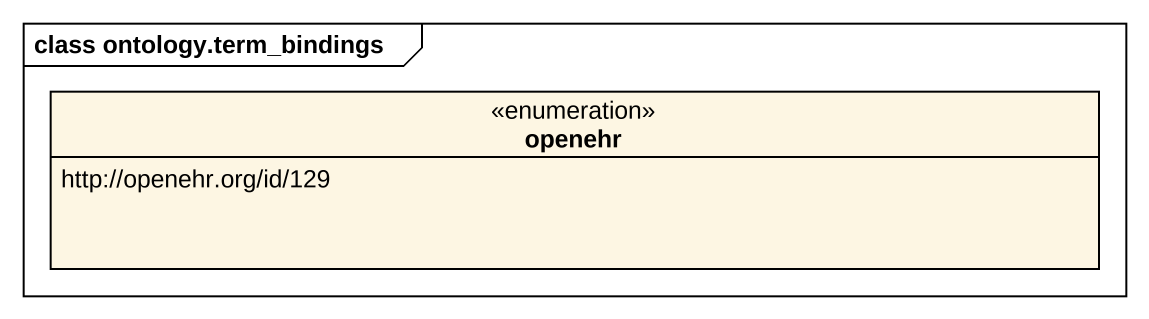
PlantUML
@startuml
mainframe class ontology.term_bindings
hide circle
hide empty members
enum openehr {
  http://openehr.org/id/129
}
@enduml
